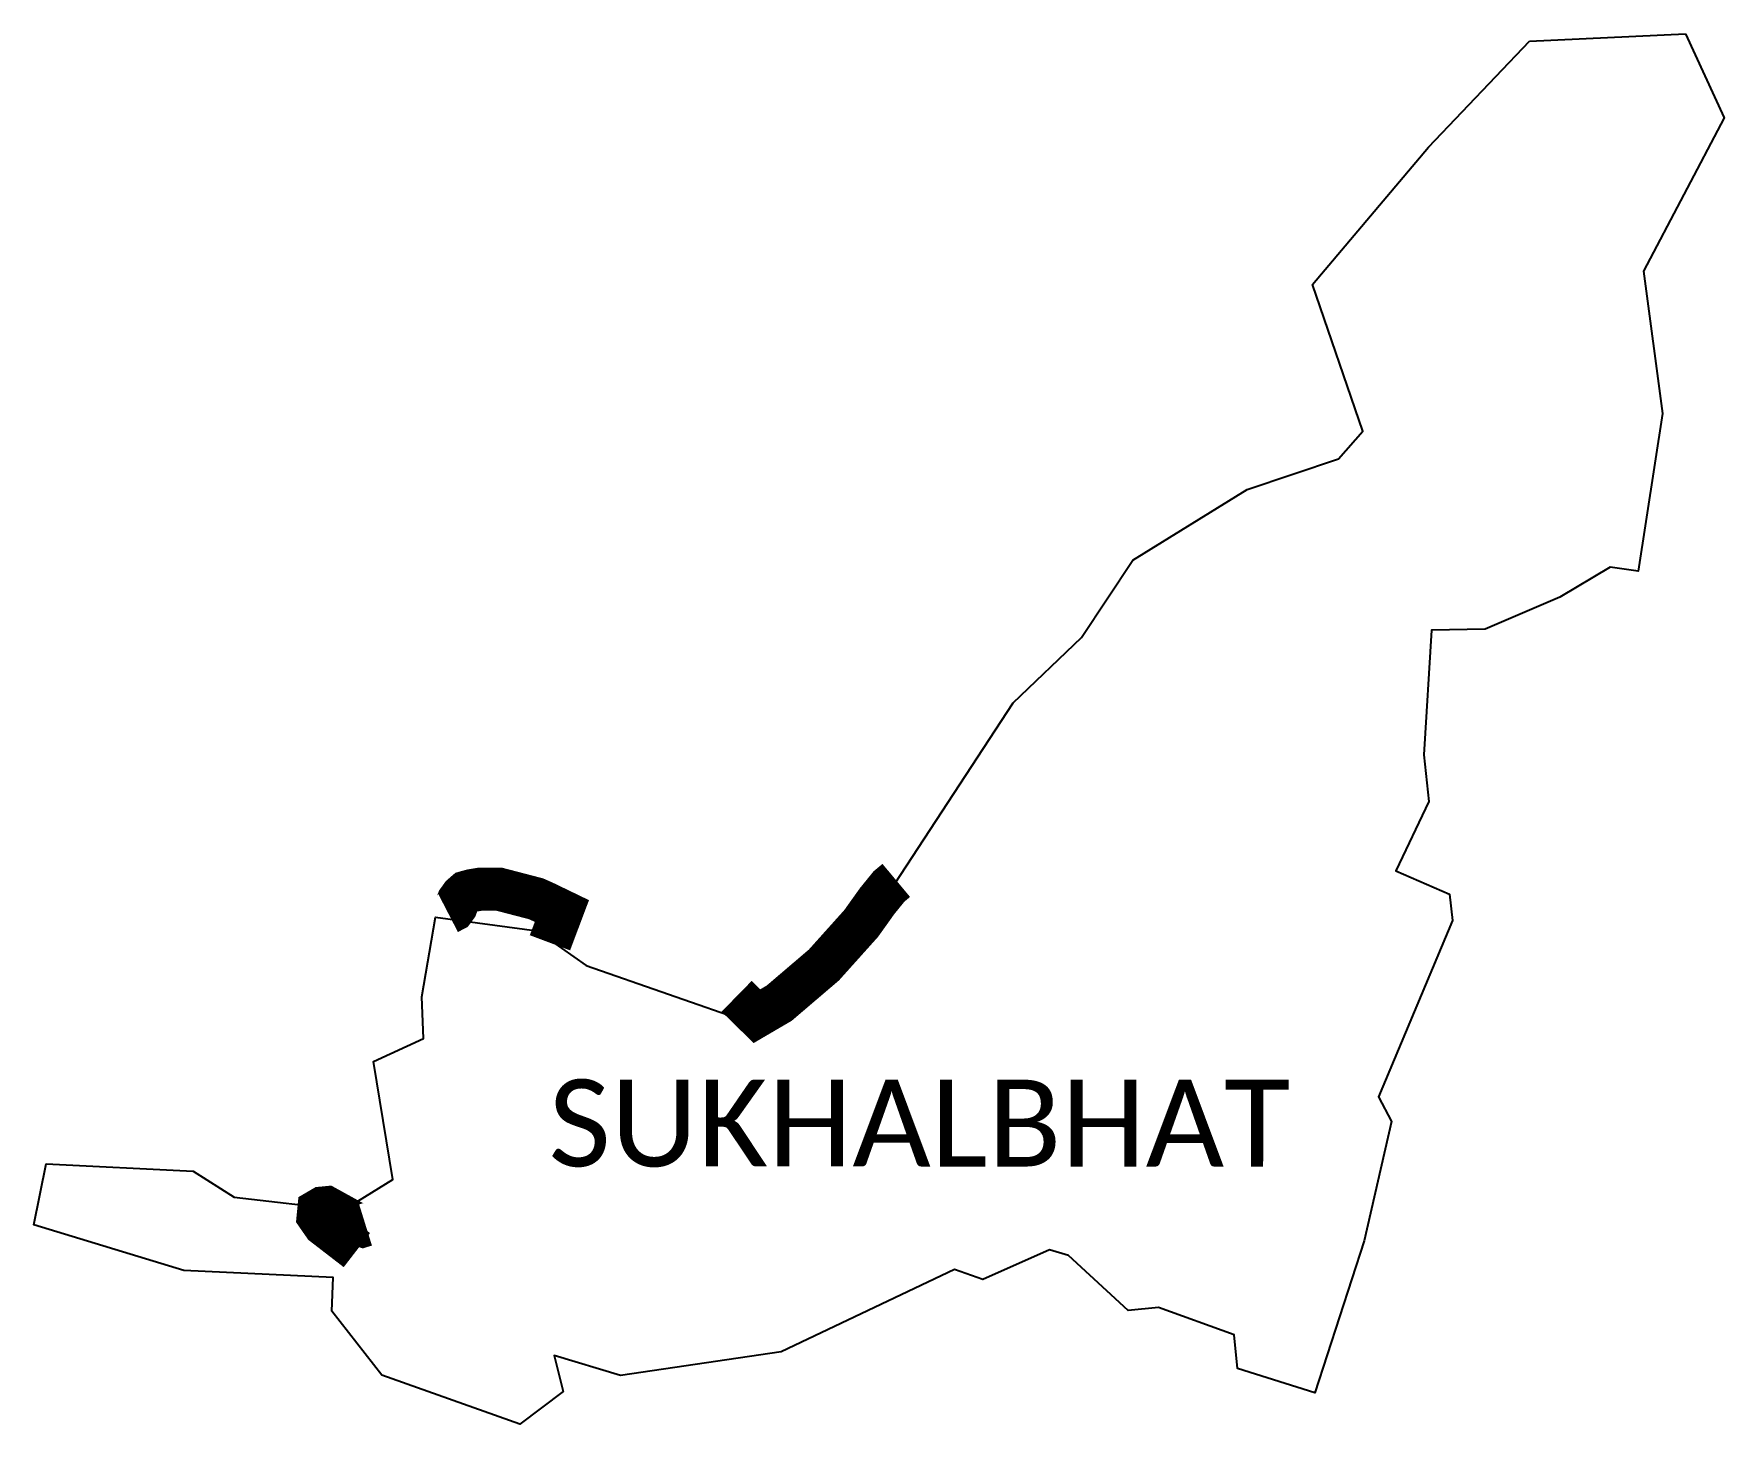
# Model space of a CAD drawing. Header units: metres. Extents: x 355371 to 357333, y 1740928 to 1742543.
import ezdxf

# ---------------------------------------------------------------- set-up
doc = ezdxf.new("R2010")
doc.units = ezdxf.units.M
doc.layers.add('ARTIFICIALLY PROTECTED', color=10, linetype='Continuous')
doc.layers.add('VILLAGE NAME', color=250, linetype='Continuous')

msp = doc.modelspace()

# ---------------------------------------------------------------- linework, layer by layer
at = {"color": 3}
for points in [[(357288.3, 1742542.5), (357333.3, 1742445), (357239.5, 1742267), (357261.5, 1742101.9), (357233.6, 1741918.8), (357200.9, 1741923.5), (357142.5, 1741888.5), (357055.8, 1741851.2), (356993.4, 1741850.1), (356984.6, 1741705.4), (356990.3, 1741651.3), (356952.3, 1741570.8), (357014.6, 1741543.9), (357018.1, 1741513.2), (356931.9, 1741308.4), (356947.1, 1741279.8), (356915.4, 1741141.3), (356858.2, 1740964.7), (356768.2, 1740993.2), (356764.3, 1741032.1), (356676.8, 1741063.9), (356641.5, 1741060.4), (356572.3, 1741124.1), (356550.2, 1741130.7), (356472.9, 1741096.5), (356440, 1741108), (356238.5, 1741012.6), (356052.2, 1740984.9), (355975.1, 1741008.1), (355985.6, 1740966.2), (355935.2, 1740928.4), (355775.3, 1740985.4), (355717, 1741059.6), (355718.5, 1741098.6), (355545.4, 1741106.8), (355371.2, 1741159.7), (355385.7, 1741230.5), (355556.1, 1741222.1), (355603.9, 1741191.9), (355731.1, 1741177.4), (355787.9, 1741212.4), (355765.5, 1741349.3), (355823.7, 1741376), (355821.5, 1741424.5), (355837.6, 1741516.9), (355955.2, 1741501.1), (356012.4, 1741460.8), (356203.5, 1741394.3), (356279.1, 1741440.4), (356349.9, 1741524.1), (356507.8, 1741766), (356587.2, 1741841.8), (356646.9, 1741931.4), (356779.7, 1742013.5), (356885.6, 1742049.2), (356913.8, 1742081.2), (356855.4, 1742251.5), (356990.1, 1742411), (357107.1, 1742533.9)], [(357107.1, 1742533.9), (357288.3, 1742542.5)]]:
    msp.add_lwpolyline(points, dxfattribs=at)
at = {"layer": 'ARTIFICIALLY PROTECTED', "const_width": 50, "flags": 128}
for points in [[(355970.3, 1741487.3), (355984.2, 1741524.2), (355963.5, 1741534.2), (355954, 1741538.4), (355911, 1741549.6), (355889.8, 1741549.6), (355879.1, 1741547.8), (355872.7, 1741546), (355868.1, 1741542), (355863.9, 1741536.2), (355861.5, 1741529.7), (355858.2, 1741525.2), (355852, 1741522)], [(356372.3, 1741559.7), (356363.8, 1741552.6), (356350, 1741535.6), (356331.7, 1741509.9), (356288.3, 1741461.5), (356236.4, 1741417.2), (356210.6, 1741402.1), (356187, 1741425.2)], [(355756.3, 1741159.7), (355753.4, 1741158.8), (355742.1, 1741162.7), (355720.1, 1741174.9), (355711.2, 1741179.8), (355706.1, 1741179.3), (355702, 1741176.9), (355701.3, 1741169.7), (355708.1, 1741159.9), (355729.9, 1741143.1), (355746.2, 1741130.5)]]:
    msp.add_lwpolyline(points, dxfattribs=at)

# ---------------------------------------------------------------- texts
at = {"layer": 'VILLAGE NAME', "insert": (355968.7, 1741328.6), "char_height": 100.855, "attachment_point": 1, "rotation": 359.9793}
msp.add_mtext_dynamic_manual_height_columns('{\\fCalibri|b0|i0|c0|p34;SUKHALBHAT}', width=995.212, gutter_width=504.3, heights=[0], dxfattribs=at)

doc.saveas('drawing.dxf')
